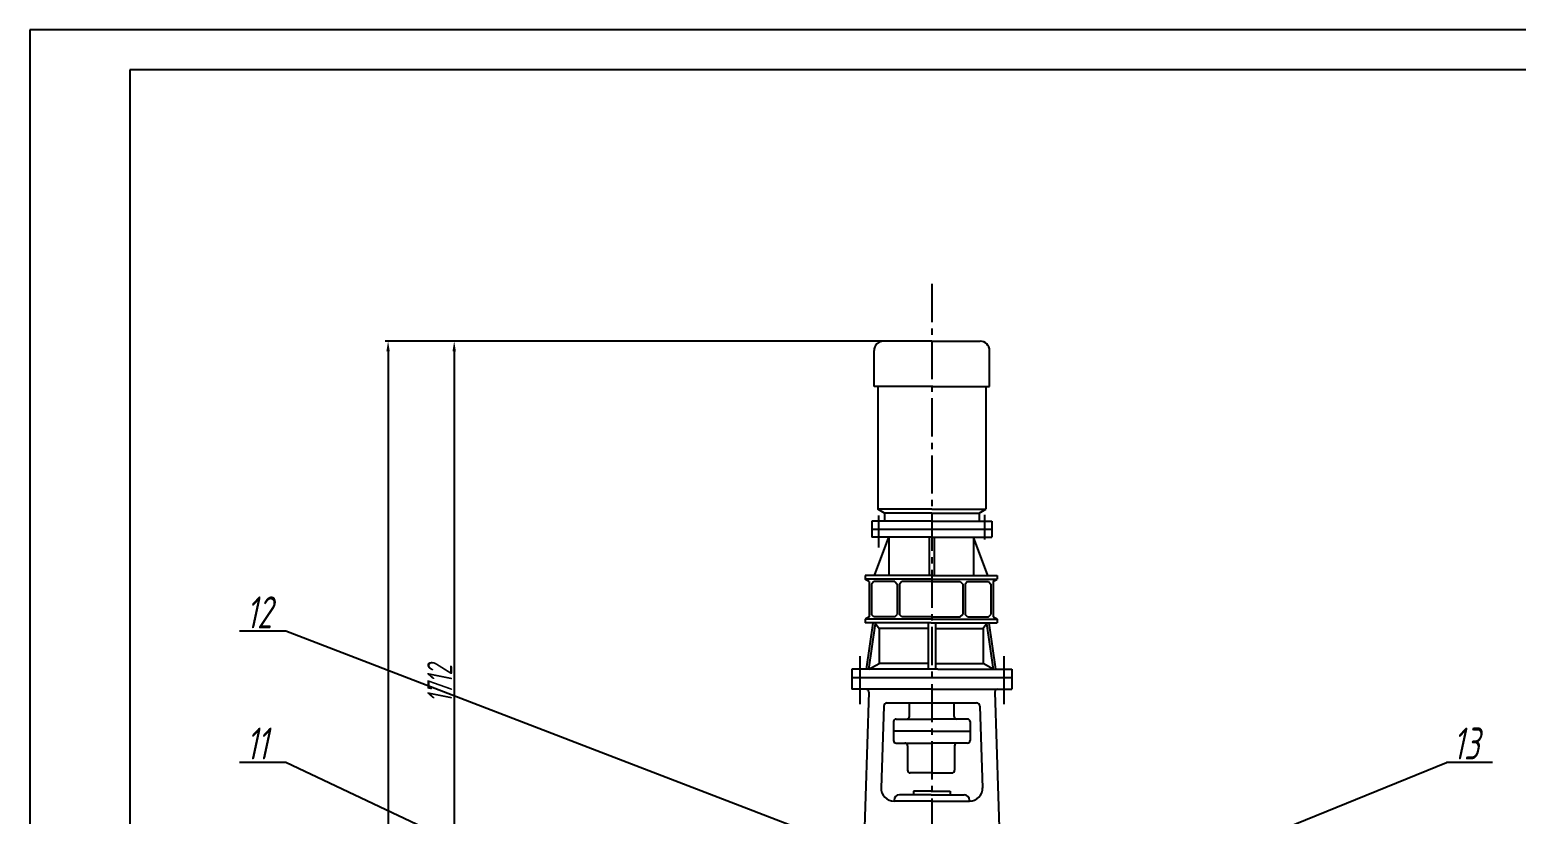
# Model space of a CAD drawing. Header units: millimetres. Extents: x 17871 to 23811, y 214 to 8624.
# Drawn here: x 17871 to 21585, y 6663 to 8624 of the extents above; entities that cross this region are included whole.
import ezdxf

# ---------------------------------------------------------------- set-up
doc = ezdxf.new("R2010")
doc.units = ezdxf.units.MM
doc.linetypes.add('CENTER2', pattern=[28.575, 19.05, -3.175, 3.175, -3.175])
for name, color, linetype in [('中心线', 1, 'CENTER2'), ('文字及尺寸标注', 3, 'Continuous'), ('标注线', 3, 'Continuous'), ('粗实线', 7, 'Continuous'), ('细实线', 2, 'Continuous')]:
    doc.layers.add(name, color=color, linetype=linetype)
doc.styles.get("Standard").update_dxf_attribs({"font": 'gbeitc.shx', "width": 0.75, "bigfont": 'gbcbig.shx'})
doc.dimstyles.new('ISO-25', dxfattribs={"dimscale": 25, "dimtxt": 2.5, "dimasz": 1.5, "dimexe": 0.625, "dimexo": 0, "dimtad": 1, "dimdec": 0, "dimtxsty": 'Standard', "dimcen": 1.5, "dimadec": 0, "dimazin": 0, "dimtfac": 1, "dimtdec": 0, "dimtmove": 0, "dimatfit": 0, "dimfxl": 1, "dimarcsym": 0})

# ---------------------------------------------------------------- blocks, each defined once
blk = doc.blocks.new('*D3')
at = {"layer": 'Defpoints', "color": 0, "transparency": 16777216}
for p in [(20003.9, 7845.5), (18931.5, 6133.9), (19979.7, 6133.9)]:
    blk.add_point(p, dxfattribs=at)
at = {"layer": '文字及尺寸标注', "lineweight": -2, "transparency": 16777216}
for p, q in [((20003.9, 7845.5), (18924, 7845.5)), ((18931.5, 7820.5), (18931.5, 6158.9)), ((19979.7, 6133.9), (18924, 6133.9))]:
    blk.add_line(p, q, dxfattribs=at)
at = {"layer": '文字及尺寸标注', "transparency": 16777216}
for points in [[(18927.3, 7820.5), (18935.7, 7820.5), (18931.5, 7845.5)], [(18927.3, 6158.9), (18935.7, 6158.9), (18931.5, 6133.9)]]:
    blk.add_solid(points, dxfattribs=at)
at = {"layer": '文字及尺寸标注', "transparency": 16777216, "insert": (18895.3, 6989.7), "char_height": 62.5, "attachment_point": 5, "rotation": 90}
blk.add_mtext('1712', dxfattribs=at)
blk = doc.blocks.new('*D6')
at = {"layer": 'Defpoints', "color": 0, "transparency": 16777216}
for p in [(20124.6, 7845.5), (18766.4, 3665.9), (20124.6, 3665.9)]:
    blk.add_point(p, dxfattribs=at)
at = {"layer": '文字及尺寸标注', "lineweight": -2, "transparency": 16777216}
for p, q in [((20124.6, 7845.5), (18758.9, 7845.5)), ((18766.4, 7820.5), (18766.4, 3690.9)), ((20124.6, 3665.9), (18758.9, 3665.9))]:
    blk.add_line(p, q, dxfattribs=at)
at = {"layer": '文字及尺寸标注', "transparency": 16777216}
for points in [[(18762.2, 7820.5), (18770.5, 7820.5), (18766.4, 7845.5)], [(18762.2, 3690.9), (18770.5, 3690.9), (18766.4, 3665.9)]]:
    blk.add_solid(points, dxfattribs=at)
at = {"layer": '文字及尺寸标注', "transparency": 16777216, "insert": (18730.1, 5583.6), "char_height": 62.5, "attachment_point": 5, "rotation": 90}
blk.add_mtext('4180', dxfattribs=at)

msp = doc.modelspace()

# ---------------------------------------------------------------- linework, layer by layer
for p, q in [((23711.1, 8523.8), (18121.1, 8523.8)), ((18121.1, 8523.8), (18121.1, 313.8))]:
    msp.add_line(p, q)
at = {"layer": '中心线', "ltscale": 5}
msp.add_line((20124.6, 7988.6), (20124.6, 3630.4), dxfattribs=at)
at = {"layer": '中心线', "ltscale": 10}
for p, q in [((19992.1, 7329.8), (19992.1, 7410)), ((20257.1, 7349.8), (20257.1, 7411.2)), ((19944.6, 7058.4), (19944.6, 6938.8)), ((20304.6, 7058.4), (20304.6, 6938.8))]:
    msp.add_line(p, q, dxfattribs=at)
at = {"layer": '标注线'}
for p, q in [((18510.6, 7120.8), (18395.3, 7120.8)), ((19954.4, 6565.7), (18510.6, 7120.8)), ((18510.6, 6793.1), (18395.3, 6793.1)), ((19979, 6098.9), (18510.6, 6793.1)), ((20165.7, 6287), (21410.1, 6793.1)), ((21525.3, 6793.1), (21410.1, 6793.1))]:
    msp.add_line(p, q, dxfattribs=at)
at = {"layer": '粗实线'}
for p, q in [((20124.6, 7845.5), (20003.9, 7845.5)), ((20124.6, 7845.5), (20245.3, 7845.5)), ((19980.3, 7732.1), (19980.3, 7821.9)), ((20268.9, 7732.1), (20268.9, 7821.9)), ((20124.6, 7732.1), (19980.3, 7732.1)), ((19989.6, 7732.1), (19989.6, 7425.5)), ((20124.6, 7732.1), (20268.9, 7732.1)), ((20259.6, 7732.1), (20259.6, 7425.5)), ((20124.6, 7395.5), (19974.6, 7395.5)), ((19974.6, 7395.5), (19974.6, 7375.5)), ((20094.6, 7425.5), (19989.6, 7425.5)), ((20124.6, 7425.5), (19989.6, 7425.5)), ((20006.5, 7415.4), (19989.6, 7425.5)), ((20124.6, 7415.4), (20006.5, 7415.4)), ((20006.5, 7415.4), (20006.5, 7395.5)), ((20124.6, 7425.5), (20259.6, 7425.5)), ((20124.6, 7415.4), (20242.7, 7415.4)), ((20124.6, 7395.5), (20274.6, 7395.5)), ((20154.6, 7425.5), (20259.6, 7425.5)), ((20242.7, 7415.4), (20259.6, 7425.5)), ((20242.7, 7415.4), (20242.7, 7395.5)), ((20274.6, 7395.5), (20274.6, 7375.5)), ((19974.6, 7375.5), (20274.6, 7375.5)), ((19974.6, 7375.5), (19974.6, 7355.5)), ((20124.6, 7355.5), (19974.6, 7355.5)), ((19981.2, 7259.9), (20016.9, 7355.5)), ((20123, 7355.5), (20002.3, 7355.5)), ((20016.9, 7355.5), (20016.9, 7259.9)), ((20118.4, 7355.5), (20118.4, 7259.9)), ((20123, 7355.5), (20243.7, 7355.5)), ((20124.6, 7355.5), (20274.6, 7355.5)), ((20130.8, 7355.5), (20130.8, 7259.9)), ((20264.7, 7259.9), (20229.1, 7355.5)), ((20229.1, 7355.5), (20229.1, 7259.9)), ((20274.6, 7375.5), (20274.6, 7355.5)), ((20123, 7259.9), (19957.9, 7259.9)), ((19957.9, 7259.9), (19957.9, 7250.5)), ((20123, 7250.5), (19957.9, 7250.5)), ((19968.3, 7244.6), (19957.9, 7250.5)), ((19968.3, 7244.6), (19968.3, 7156.7)), ((19980.1, 7244.6), (19974.2, 7238.7)), ((20032.3, 7244.6), (19980.1, 7244.6)), ((20032.3, 7244.6), (20038.2, 7238.7)), ((20050, 7244.6), (20044.1, 7238.7)), ((20123, 7244.6), (20050, 7244.6)), ((20123, 7259.9), (20288.1, 7259.9)), ((20123, 7250.5), (20288.1, 7250.5)), ((20123, 7244.6), (20195.9, 7244.6)), ((20195.9, 7244.6), (20201.8, 7238.7)), ((20213.6, 7244.6), (20207.7, 7238.7)), ((20213.6, 7244.6), (20265.9, 7244.6)), ((20265.9, 7244.6), (20271.7, 7238.7)), ((20277.6, 7244.6), (20288.1, 7250.5)), ((20277.6, 7244.6), (20277.6, 7156.7)), ((20288.1, 7259.9), (20288.1, 7250.5)), ((19974.2, 7238.7), (19974.2, 7162.6)), ((20038.2, 7238.7), (20038.2, 7162.6)), ((20044.1, 7238.7), (20044.1, 7162.6)), ((20201.8, 7238.7), (20201.8, 7162.6)), ((20207.7, 7238.7), (20207.7, 7162.6)), ((20271.7, 7238.7), (20271.7, 7162.6)), ((19968.3, 7156.7), (19957.9, 7150.8)), ((20123, 7150.8), (19957.9, 7150.8)), ((19957.9, 7150.8), (19957.9, 7141.3)), ((20123, 7141.3), (19957.9, 7141.3)), ((19961.7, 7025.7), (19977.9, 7140.6)), ((19967.5, 7024.9), (19983.8, 7139.8)), ((19980.1, 7156.7), (19974.2, 7162.6)), ((20032.3, 7156.7), (19980.1, 7156.7)), ((19983.8, 7139.8), (19992.9, 7127.2)), ((20032.3, 7156.7), (20038.2, 7162.6)), ((20050, 7156.7), (20044.1, 7162.6)), ((20123, 7156.7), (20050, 7156.7)), ((20115.2, 7141.3), (20115.2, 7025.9)), ((20123, 7156.7), (20195.9, 7156.7)), ((20123, 7150.8), (20288.1, 7150.8)), ((20123, 7141.3), (20288.1, 7141.3)), ((20134, 7141.3), (20134, 7025.9)), ((20195.9, 7156.7), (20201.8, 7162.6)), ((20213.6, 7156.7), (20207.7, 7162.6)), ((20213.6, 7156.7), (20265.9, 7156.7)), ((20262.2, 7139.8), (20253, 7127.2)), ((20278.4, 7024.9), (20262.2, 7139.8)), ((20265.9, 7156.7), (20271.7, 7162.6)), ((20284.3, 7025.7), (20268, 7140.6)), ((20277.6, 7156.7), (20288.1, 7150.8)), ((20288.1, 7150.8), (20288.1, 7141.3)), ((20115.2, 7127.2), (19992.9, 7127.2)), ((19992.9, 7127.2), (19992.9, 7040.1)), ((20134, 7127.2), (20253, 7127.2)), ((20253, 7127.2), (20253, 7040.1)), ((20139.9, 7025.9), (19924.6, 7025.9)), ((20107.6, 7025.9), (19924.6, 7025.9)), ((19924.6, 7025.9), (19924.6, 7003.9)), ((19967.7, 7025.9), (19992.9, 7040.1)), ((20115.2, 7040.1), (19992.9, 7040.1)), ((20134, 7040.1), (20253, 7040.1)), ((20139.9, 7025.9), (20324.6, 7025.9)), ((20278.3, 7025.9), (20253, 7040.1)), ((20324.6, 7025.9), (20324.6, 7003.9)), ((20324.6, 7003.9), (19924.6, 7003.9)), ((19924.6, 7003.9), (19924.6, 6975.9)), ((20324.6, 7003.9), (20324.6, 6975.9)), ((20122.8, 6975.9), (19924.6, 6975.9)), ((19967, 6968.6), (19941.8, 6162.9)), ((20122.8, 6975.9), (20324.6, 6975.9)), ((20282.2, 6968.6), (20307.4, 6162.9)), ((20004.5, 6933.6), (19997.8, 6728.7)), ((20012.7, 6941.5), (20236.6, 6941.5)), ((20069, 6907.9), (20069, 6941.5)), ((20180.2, 6907.9), (20180.2, 6941.5)), ((20244.7, 6933.1), (20251.4, 6728.7)), ((20029, 6894.8), (20029, 6847.7)), ((20122.8, 6871.2), (20029, 6871.2)), ((20122.8, 6871.2), (20029, 6871.2)), ((20035.6, 6901.3), (20122.8, 6901.3)), ((20213.6, 6901.3), (20122.8, 6901.3)), ((20122.8, 6871.2), (20220.2, 6871.2)), ((20122.8, 6871.2), (20220.2, 6871.2)), ((20220.2, 6894.8), (20220.2, 6847.7)), ((20035.6, 6841.2), (20122.8, 6841.2)), ((20064, 6834.6), (20064, 6773.2)), ((20213.6, 6841.2), (20122.8, 6841.2)), ((20181.6, 6834.6), (20181.6, 6773.2)), ((20122.8, 6766.6), (20070.6, 6766.6)), ((20122.8, 6766.6), (20175, 6766.6)), ((20030.5, 6698.6), (20030.5, 6696)), ((20122.8, 6696), (20030.5, 6696)), ((20122.8, 6711.7), (20043.6, 6711.7)), ((20122.8, 6721.2), (20078.6, 6721.2)), ((20078.6, 6721.2), (20078.6, 6711.7)), ((20122.8, 6721.2), (20170.6, 6721.2)), ((20122.8, 6711.7), (20205.6, 6711.7)), ((20122.8, 6696), (20218.7, 6696)), ((20170.6, 6721.2), (20170.6, 6711.7)), ((20218.7, 6698.6), (20218.7, 6696))]:
    msp.add_line(p, q, dxfattribs=at)
for centre, radius, start, end in [((20003.9, 7821.9), 23.6, 90, 180), ((20245.3, 7821.9), 23.6, 0, 90), ((19960.1, 6969), 6.9, 357.1852, 94.0343), ((20289.1, 6969), 6.9, 85.9657, 182.8148), ((20012.7, 6933.4), 8.17, 90, 178.1324), ((20062.4, 6907.9), 6.54, 270, 0), ((20186.8, 6907.9), 6.54, 180, 270), ((20236.6, 6933.4), 8.17, 1.8676, 90), ((20035.6, 6894.8), 6.54, 90, 180), ((20213.6, 6894.8), 6.54, 0, 90), ((20035.6, 6847.7), 6.54, 180, 270), ((20057.5, 6834.6), 6.54, 0, 90), ((20188.1, 6834.6), 6.54, 90, 180), ((20213.6, 6847.7), 6.54, 270, 0), ((20070.6, 6773.2), 6.54, 180, 270), ((20175, 6773.2), 6.54, 270, 0), ((20030.5, 6728.7), 32.7, 178.1324, 270), ((20218.7, 6728.7), 32.7, 270, 1.8676), ((20043.6, 6698.6), 13.1, 90, 180), ((20205.6, 6698.6), 13.1, 0, 90)]:
    msp.add_arc(centre, radius, start, end, dxfattribs=at)
at = {"layer": '细实线'}
for p, q in [((23811.1, 8623.8), (17871.1, 8623.8)), ((17871.1, 8623.8), (17871.1, 213.8))]:
    msp.add_line(p, q, dxfattribs=at)

# ---------------------------------------------------------------- texts
at = {"layer": '细实线', "width": 0.8}
for s, p in [('12', (18411.9, 7127.8)), ('11', (18411.9, 6800.1)), ('13', (21426.7, 6800.1))]:
    msp.add_text(s, height=80, dxfattribs=at).set_placement(p)

# ---------------------------------------------------------------- dimensions: what is measured, and where the dimension line sits
at = {"layer": '文字及尺寸标注'}
dim = msp.add_linear_dim(base=(18766.4, 3665.9), p1=(20124.6, 7845.5), p2=(20124.6, 3665.9), angle=90, dimstyle='ISO-25', override={"dimscale": 25, "dimasz": 1, "dimexe": 0.3, "dimgap": 0.2, "dimclrd": 256, "dimclre": 256, "dimclrt": 256}, dxfattribs=at)
dim.commit()
dim.dimension.update_dxf_attribs({"geometry": '*D6', "text_midpoint": (18766.4, 5583.6), "dimtype": 160})
dim = msp.add_linear_dim(base=(18931.5, 6133.9), p1=(20003.9, 7845.5), p2=(19979.7, 6133.9), angle=90, dimstyle='ISO-25', override={"dimscale": 25, "dimasz": 1, "dimexe": 0.3, "dimgap": 0.2, "dimclrd": 256, "dimclre": 256, "dimclrt": 256}, dxfattribs=at)
dim.commit()
dim.dimension.update_dxf_attribs({"geometry": '*D3', "text_midpoint": (18895.3, 6989.7)})

doc.saveas('drawing.dxf')
